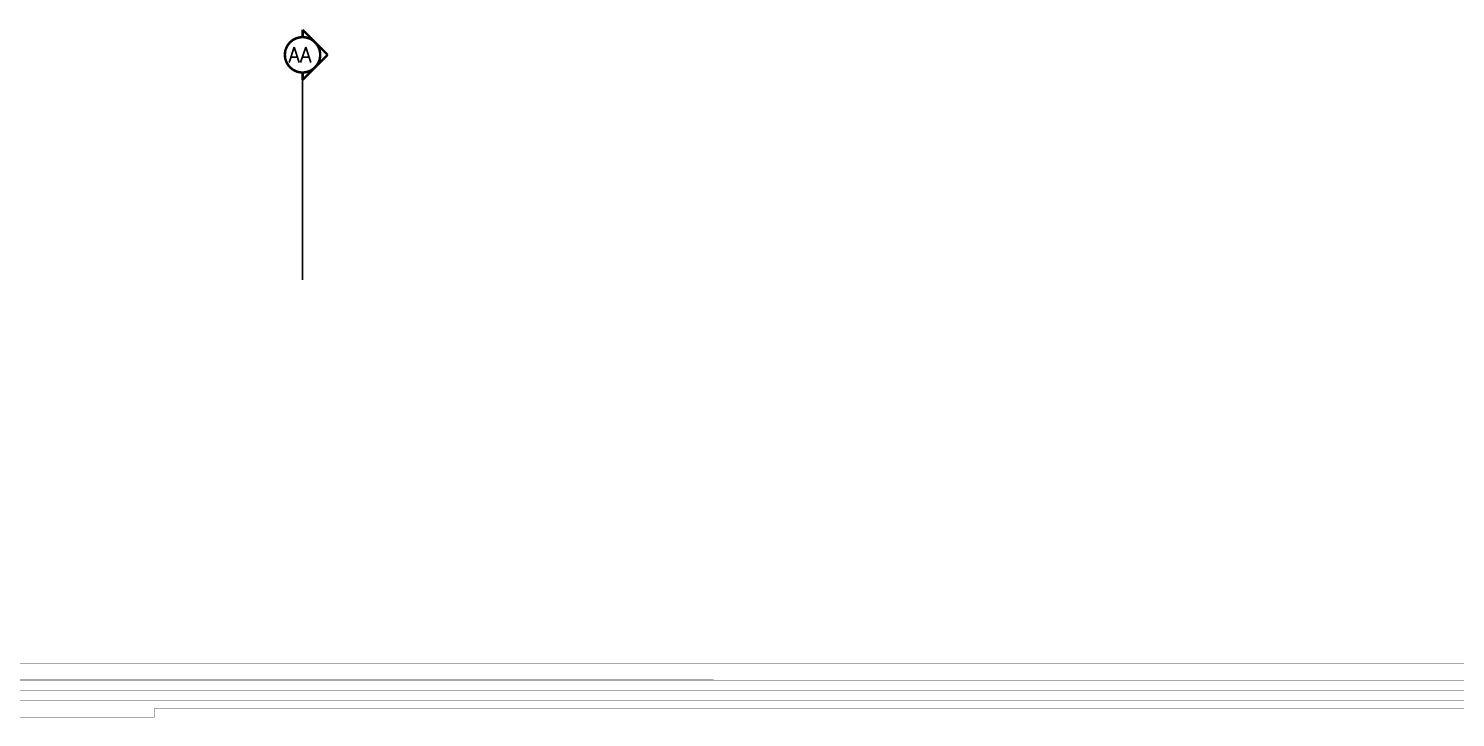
# Model space of a CAD drawing. Header units: inches. Extents: x -511311 to -456756, y 27559 to 65477.
# Drawn here: x -503247 to -488989, y 50804 to 57686 of the extents above; entities that cross this region are included whole.
import ezdxf

# ---------------------------------------------------------------- set-up
doc = ezdxf.new("R2010")
doc.units = ezdxf.units.IN
doc.header["$MEASUREMENT"] = 0
doc.linetypes.add('Achse', pattern=[115, 0, -40, 75, 0])
doc.linetypes.add('Tiretet', pattern=[546.805537, 264.583325, -105.833328, 70.555556, -105.833328])
for name, color, linetype in [('00 hachures', 7, 'Continuous'), ('00 traits de coupes', 7, 'Continuous'), ('ArchiCAD', 7, 'Continuous'), ('murs peripherique', 7, 'Continuous')]:
    doc.layers.add(name, color=color, linetype=linetype)
doc.styles.get("Standard").update_dxf_attribs({"font": 'txt', "bigfont": 'BIGFONT.SHX'})

# ---------------------------------------------------------------- blocks, each defined once
blk = doc.blocks.new('CUTPLANE_9', base_point=(-500508, 57173))
at = {"layer": '00 traits de coupes', "color": 7, "linetype": 'Continuous', "const_width": 25}
blk.add_lwpolyline([(-500685, 57423, 1), (-500332, 57423, 1)], format="xyb", close=True, dxfattribs=at)
for points in [[(-500258, 57423), (-500508, 57673)], [(-500508, 57673), (-500508, 57600)], [(-500508, 57173), (-500258, 57423)], [(-500508, 57247), (-500508, 57173)]]:
    blk.add_lwpolyline(points, dxfattribs=at)
at = {"layer": '00 traits de coupes', "color": 171, "linetype": 'Tiretet', "const_width": 17.5}
blk.add_lwpolyline([(-500508, 57173), (-500508, 55173)], dxfattribs=at)
at = {"layer": 'ArchiCAD', "color": 7, "insert": (-500650, 57348), "char_height": 150, "attachment_point": 7}
blk.add_mtext('\\A1;{\\Ftxt.shx|c0;AA}', dxfattribs=at)

msp = doc.modelspace()

# ---------------------------------------------------------------- linework, layer by layer
at = {"layer": '00 hachures', "color": 7, "linetype": 'Achse', "const_width": 5}
for points in [[(-464558.563, 51176.835), (-505118.267, 51177.795)], [(-464558.563, 50976.801), (-505118.267, 50976.801)]]:
    msp.add_lwpolyline(points, dxfattribs=at)
at = {"layer": 'murs peripherique', "color": 7, "linetype": 'Continuous', "const_width": 5}
for points in [[(-464478.563, 51347.766), (-505188.267, 51346.804)], [(-505188.267, 50806.801), (-501988.267, 50806.801)], [(-501988.267, 50806.801), (-501988.267, 50896.249)], [(-501988.267, 50896.249), (-467678.526, 50896.249)]]:
    msp.add_lwpolyline(points, dxfattribs=at)
at = {"layer": 'murs peripherique', "color": 1, "linetype": 'Tiretet', "const_width": 5}
msp.add_lwpolyline([(-511308.535, 51076.801), (-459358.126, 51076.801)], dxfattribs=at)

# ---------------------------------------------------------------- block references
at = {"layer": '00 traits de coupes', "color": 171}
msp.add_blockref('CUTPLANE_9', (-500508.303, 57173.347), dxfattribs=at)

doc.saveas('drawing.dxf')
